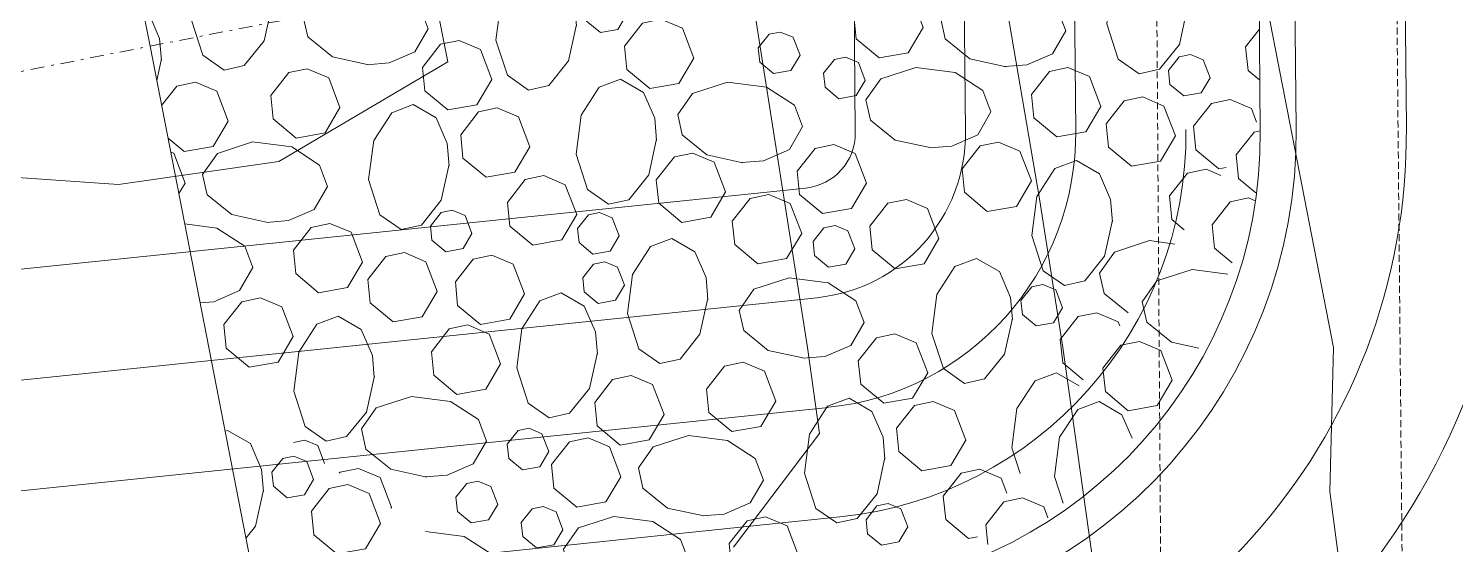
# Model space of a CAD drawing. Extents: x 2300382 to 2302077, y 6907618 to 6908927.
# Drawn here: x 2301304.4 to 2301356.2, y 6907672.8 to 6907691.6 of the extents above; entities that cross this region are included whole.
import ezdxf

# ---------------------------------------------------------------- set-up
doc = ezdxf.new("R2010")
doc.units = 0
doc.header["$MEASUREMENT"] = 0
doc.linetypes.add('DASHDOT', pattern=[1, 0.5, -0.25, 0, -0.25])
doc.linetypes.add('HIDDEN', pattern=[0.375, 0.25, -0.125])
for name, color, linetype, lineweight in [('GRAD-5', 7, 'Continuous', 0), ('GRAD-6', 7, 'Continuous', 0), ('LAYO-34', 7, 'Continuous', 0), ('LAYO-51', 7, 'Continuous', 0), ('LIDAR2DSHD-5', 7, 'Continuous', 0), ('LIDAR2DSHD-6', 7, 'Continuous', 0), ('STRM-11', 7, 'Continuous', 0), ('STRM-42', 7, 'Continuous', 0)]:
    doc.layers.add(name, color=color, linetype=linetype, lineweight=lineweight)

msp = doc.modelspace()

# ---------------------------------------------------------------- linework, layer by layer
at = {"layer": 'GRAD-5', "color": 5, "linetype": 'Continuous', "lineweight": 0}
msp.add_line((2301245.408, 6907664.693), (2301333.868, 6907673.846), dxfattribs=at)
for radius, start in [(14, 275.9077), (34, 288.0216)]:
    msp.add_arc((2301332.427, 6907687.772), radius, start, 0.539, dxfattribs=at)
at = {"layer": 'GRAD-6', "color": 5, "linetype": 'Continuous', "lineweight": 0}
for p, q in [((2301354.426, 6907687.979), (2301354.286, 6907702.858)), ((2301350.426, 6907687.941), (2301350.296, 6907701.821)), ((2301342.427, 6907687.866), (2301342.315, 6907699.745)), ((2301338.427, 6907687.828), (2301338.324, 6907698.708)), ((2301334.427, 6907687.791), (2301334.334, 6907697.67)), ((2301294.917, 6907681.88), (2301332.633, 6907685.783)), ((2301251.304, 6907673.346), (2301333.045, 6907681.804)), ((2301207.691, 6907664.811), (2301333.456, 6907677.825))]:
    msp.add_line(p, q, dxfattribs=at)
for radius, start in [(10, 275.9077), (18, 275.9077), (22, 275.9077), (26, 275.9077), (30, 275.9077), (38, 307.9984), (2, 275.9077), (6, 275.9077)]:
    msp.add_arc((2301332.427, 6907687.772), radius, start, 0.539, dxfattribs=at)
at = {"layer": 'LAYO-34', "color": 5, "linetype": 'HIDDEN', "lineweight": 0}
msp.add_line((2301353.59, 6907744.853), (2301354.342, 6907664.856), dxfattribs=at)
at = {"layer": 'LAYO-51', "color": 7, "linetype": 'HIDDEN', "lineweight": 0}
msp.add_line((2301345.778, 6907633.516), (2301345.006, 6907744.772), dxfattribs=at)
at = {"layer": 'LIDAR2DSHD-5', "color": 35, "linetype": 'Continuous', "lineweight": 0}
for p, q in [((2301339.207, 6907696.5), (2301341.11, 6907685.39)), ((2301341.11, 6907685.39), (2301341.958, 6907680)), ((2301341.958, 6907680), (2301343.912, 6907666.088))]:
    msp.add_line(p, q, dxfattribs=at)
at = {"layer": 'LIDAR2DSHD-6', "color": 35, "linetype": 'Continuous', "lineweight": 0}
for p, q in [((2301318.415, 6907696.5), (2301319.633, 6907690.367)), ((2301330.11, 6907696.39), (2301332.688, 6907680)), ((2301351.779, 6907680), (2301349.079, 6907693.881)), ((2301319.633, 6907690.367), (2301313.5, 6907686.739)), ((2301307.682, 6907685.907), (2301297.25, 6907686.638)), ((2301313.5, 6907686.739), (2301307.682, 6907685.907)), ((2301332.688, 6907680), (2301333.127, 6907676.873)), ((2301351.647, 6907674.773), (2301351.779, 6907680)), ((2301333.127, 6907676.873), (2301330, 6907672.75)), ((2301353.14, 6907663.5), (2301351.647, 6907674.773))]:
    msp.add_line(p, q, dxfattribs=at)
at = {"layer": 'STRM-11', "color": 5, "linetype": 'DASHDOT', "lineweight": 0}
msp.add_lwpolyline([(2301327.447, 6907717.501), (2301327.663, 6907694.607), (2301010.639, 6907632.691)], dxfattribs=at)
at = {"layer": 'STRM-42', "color": 1, "linetype": 'Continuous', "lineweight": 0}
for p, q in [((2301304.737, 6907711.891), (2301308.831, 6907690.929)), ((2301304.737, 6907711.891), (2301308.831, 6907690.929)), ((2301349.126, 6907687.852), (2301348.98, 6907703.376)), ((2301349.126, 6907687.852), (2301348.98, 6907703.376)), ((2301334.462, 6907691.194), (2301334.376, 6907692.048)), ((2301341.769, 6907692.264), (2301342.065, 6907691.486)), ((2301346.474, 6907692.298), (2301346.188, 6907690.986)), ((2301336.889, 6907691.605), (2301336.341, 6907690.691)), ((2301337.69, 6907691.191), (2301337.529, 6907691.926)), ((2301343.966, 6907690.457), (2301343.555, 6907691.737)), ((2301335.291, 6907690.506), (2301334.462, 6907691.194)), ((2301338.589, 6907690.47), (2301337.69, 6907691.191)), ((2301342.065, 6907691.486), (2301341.582, 6907690.654)), ((2301346.188, 6907690.986), (2301345.467, 6907690.093)), ((2301308.831, 6907690.929), (2301313.116, 6907668.986)), ((2301308.831, 6907690.929), (2301313.116, 6907668.986)), ((2301309.246, 6907690.468), (2301309.074, 6907689.682)), ((2301309.246, 6907690.468), (2301309.074, 6907689.682)), ((2301333.668, 6907690.446), (2301334.073, 6907690.53)), ((2301334.073, 6907690.53), (2301334.538, 6907690.333)), ((2301336.341, 6907690.691), (2301335.291, 6907690.506)), ((2301339.901, 6907690.184), (2301338.589, 6907690.47)), ((2301341.582, 6907690.654), (2301340.646, 6907690.252)), ((2301344.729, 6907689.929), (2301343.966, 6907690.457)), ((2301345.793, 6907690.047), (2301346.185, 6907690.544)), ((2301346.185, 6907690.544), (2301346.59, 6907690.629)), ((2301346.59, 6907690.629), (2301347.053, 6907690.437)), ((2301333.276, 6907689.948), (2301333.668, 6907690.446)), ((2301333.329, 6907689.44), (2301333.276, 6907689.948)), ((2301334.538, 6907690.333), (2301334.786, 6907689.684)), ((2301335.349, 6907689.748), (2301336.629, 6907690.159)), ((2301336.629, 6907690.159), (2301338.045, 6907689.978)), ((2301338.045, 6907689.978), (2301339.057, 6907689.325)), ((2301340.646, 6907690.252), (2301339.84, 6907690.187)), ((2301340.821, 6907689.18), (2301341.469, 6907690.007)), ((2301341.469, 6907690.007), (2301342.144, 6907690.15)), ((2301342.144, 6907690.15), (2301342.923, 6907689.824)), ((2301345.467, 6907690.093), (2301344.729, 6907689.929)), ((2301345.846, 6907689.539), (2301345.793, 6907690.047)), ((2301347.053, 6907690.437), (2301347.305, 6907689.786)), ((2301333.825, 6907689.024), (2301333.329, 6907689.44)), ((2301334.786, 6907689.684), (2301334.455, 6907689.135)), ((2301334.813, 6907688.98), (2301335.349, 6907689.748)), ((2301342.923, 6907689.824), (2301343.336, 6907688.74)), ((2301346.348, 6907689.124), (2301345.846, 6907689.539)), ((2301347.305, 6907689.786), (2301346.979, 6907689.238)), ((2301334.455, 6907689.135), (2301333.825, 6907689.024)), ((2301334.977, 6907688.249), (2301334.813, 6907688.98)), ((2301339.057, 6907689.325), (2301339.351, 6907688.544)), ((2301340.903, 6907688.328), (2301340.821, 6907689.18)), ((2301343.531, 6907688.112), (2301344.181, 6907688.943)), ((2301344.181, 6907688.943), (2301344.856, 6907689.086)), ((2301344.856, 6907689.086), (2301345.629, 6907688.758)), ((2301346.979, 6907689.238), (2301346.348, 6907689.124)), ((2301347.351, 6907688.853), (2301348.027, 6907688.996)), ((2301348.027, 6907688.996), (2301348.802, 6907688.672)), ((2301339.351, 6907688.544), (2301338.868, 6907687.712)), ((2301343.336, 6907688.74), (2301342.792, 6907687.824)), ((2301345.629, 6907688.758), (2301346.046, 6907687.673)), ((2301346.703, 6907688.026), (2301347.351, 6907688.853)), ((2301348.802, 6907688.672), (2301348.992, 6907688.167)), ((2301348.802, 6907688.672), (2301348.992, 6907688.167)), ((2301335.876, 6907687.522), (2301334.977, 6907688.249)), ((2301341.739, 6907687.636), (2301340.903, 6907688.328)), ((2301343.617, 6907687.259), (2301343.531, 6907688.112)), ((2301346.784, 6907687.171), (2301346.703, 6907688.026)), ((2301332.973, 6907687.22), (2301333.645, 6907687.366)), ((2301333.645, 6907687.366), (2301334.421, 6907687.036)), ((2301337.189, 6907687.237), (2301335.876, 6907687.522)), ((2301338.868, 6907687.712), (2301337.93, 6907687.307)), ((2301338.953, 6907687.308), (2301339.628, 6907687.451)), ((2301339.628, 6907687.451), (2301340.399, 6907687.12)), ((2301342.792, 6907687.824), (2301341.739, 6907687.636)), ((2301346.046, 6907687.673), (2301345.498, 6907686.759)), ((2301309.581, 6907687.087), (2301309.688, 6907687.042)), ((2301309.581, 6907687.087), (2301309.688, 6907687.042)), ((2301332.321, 6907686.396), (2301332.973, 6907687.22)), ((2301334.421, 6907687.036), (2301334.836, 6907685.956)), ((2301337.93, 6907687.307), (2301337.128, 6907687.239)), ((2301338.302, 6907686.477), (2301338.953, 6907687.308)), ((2301340.399, 6907687.12), (2301340.818, 6907686.038)), ((2301344.448, 6907686.574), (2301343.617, 6907687.259)), ((2301347.618, 6907686.484), (2301346.784, 6907687.171)), ((2301332.407, 6907685.542), (2301332.321, 6907686.396)), ((2301338.385, 6907685.626), (2301338.302, 6907686.477)), ((2301341.019, 6907685.478), (2301341.672, 6907686.49)), ((2301341.672, 6907686.49), (2301342.451, 6907686.78)), ((2301342.451, 6907686.78), (2301343.288, 6907686.298)), ((2301345.498, 6907686.759), (2301344.448, 6907686.574)), ((2301345.832, 6907685.493), (2301346.482, 6907686.323)), ((2301346.482, 6907686.323), (2301347.155, 6907686.463)), ((2301347.155, 6907686.463), (2301347.692, 6907686.236)), ((2301347.891, 6907686.532), (2301347.618, 6907686.484)), ((2301334.836, 6907685.956), (2301334.292, 6907685.04)), ((2301340.818, 6907686.038), (2301340.271, 6907685.118)), ((2301343.288, 6907686.298), (2301343.69, 6907685.362)), ((2301333.239, 6907684.852), (2301332.407, 6907685.542)), ((2301339.217, 6907684.936), (2301338.385, 6907685.626)), ((2301340.835, 6907684.058), (2301341.019, 6907685.478)), ((2301343.69, 6907685.362), (2301343.757, 6907684.56)), ((2301345.918, 6907684.639), (2301345.832, 6907685.493)), ((2301334.292, 6907685.04), (2301333.239, 6907684.852)), ((2301340.271, 6907685.118), (2301339.217, 6907684.936)), ((2301343.758, 6907684.618), (2301343.472, 6907683.305)), ((2301346.365, 6907684.265), (2301345.918, 6907684.639)), ((2301341.249, 6907682.782), (2301340.835, 6907684.058)), ((2301343.472, 6907683.305), (2301342.754, 6907682.41)), ((2301342.013, 6907682.248), (2301341.249, 6907682.782)), ((2301342.754, 6907682.41), (2301342.013, 6907682.248)), ((2301343.967, 6907680.932), (2301344.024, 6907680.788)), ((2301343.967, 6907680.932), (2301344.024, 6907680.788)), ((2301314.914, 6907676.44), (2301315.158, 6907675.793)), ((2301314.914, 6907676.44), (2301315.158, 6907675.793)), ((2301339.719, 6907675.253), (2301339.93, 6907674.706)), ((2301339.719, 6907675.253), (2301339.93, 6907674.706)), ((2301341.266, 6907674.212), (2301341.418, 6907673.813)), ((2301341.266, 6907674.212), (2301341.418, 6907673.813)), ((2301339.238, 6907672.852), (2301339.161, 6907673.564)), ((2301339.238, 6907672.852), (2301339.161, 6907673.564))]:
    msp.add_line(p, q, dxfattribs=at)
for points in [[(2301313.258, 6907692.43), (2301312.974, 6907691.122), (2301312.247, 6907690.227), (2301311.518, 6907690.062), (2301310.751, 6907690.598), (2301310.34, 6907691.878), (2301310.521, 6907693.294), (2301311.177, 6907694.304), (2301311.955, 6907694.6), (2301312.79, 6907694.114), (2301313.192, 6907693.179), (2301313.26, 6907692.376)], [(2301313.258, 6907692.43), (2301312.974, 6907691.122), (2301312.247, 6907690.227), (2301311.518, 6907690.062), (2301310.751, 6907690.598), (2301310.34, 6907691.878), (2301310.521, 6907693.294), (2301311.177, 6907694.304), (2301311.955, 6907694.6), (2301312.79, 6907694.114), (2301313.192, 6907693.179), (2301313.26, 6907692.376)], [(2301346.474, 6907692.298), (2301346.188, 6907690.986), (2301345.467, 6907690.093), (2301344.729, 6907689.929), (2301343.966, 6907690.457), (2301343.555, 6907691.737), (2301343.739, 6907693.156), (2301344.391, 6907694.168), (2301345.17, 6907694.458), (2301346.002, 6907693.975), (2301346.41, 6907693.041), (2301346.474, 6907692.24)], [(2301324.309, 6907691.713), (2301324.023, 6907690.4), (2301323.305, 6907689.505), (2301322.565, 6907689.338), (2301321.809, 6907689.876), (2301321.386, 6907691.153), (2301321.57, 6907692.573), (2301322.227, 6907693.577), (2301323.005, 6907693.873), (2301323.841, 6907693.397), (2301324.244, 6907692.455), (2301324.308, 6907691.655)], [(2301324.309, 6907691.713), (2301324.023, 6907690.4), (2301323.305, 6907689.505), (2301322.565, 6907689.338), (2301321.809, 6907689.876), (2301321.386, 6907691.153), (2301321.57, 6907692.573), (2301322.227, 6907693.577), (2301323.005, 6907693.873), (2301323.841, 6907693.397), (2301324.244, 6907692.455), (2301324.308, 6907691.655)], [(2301316.767, 6907690.251), (2301315.451, 6907690.539), (2301314.555, 6907691.263), (2301314.392, 6907691.995), (2301314.931, 6907692.76), (2301316.204, 6907693.176), (2301317.623, 6907692.992), (2301318.631, 6907692.333), (2301318.927, 6907691.555), (2301318.444, 6907690.723), (2301317.508, 6907690.321), (2301316.702, 6907690.256)], [(2301316.767, 6907690.251), (2301315.451, 6907690.539), (2301314.555, 6907691.263), (2301314.392, 6907691.995), (2301314.931, 6907692.76), (2301316.204, 6907693.176), (2301317.623, 6907692.992), (2301318.631, 6907692.333), (2301318.927, 6907691.555), (2301318.444, 6907690.723), (2301317.508, 6907690.321), (2301316.702, 6907690.256)], [(2301339.901, 6907690.184), (2301338.589, 6907690.47), (2301337.69, 6907691.191), (2301337.529, 6907691.926), (2301338.063, 6907692.69), (2301339.342, 6907693.107), (2301340.761, 6907692.923), (2301341.769, 6907692.264), (2301342.065, 6907691.486), (2301341.582, 6907690.654), (2301340.646, 6907690.252), (2301339.84, 6907690.187)], [(2301325.886, 6907692.738), (2301326.132, 6907692.086), (2301325.807, 6907691.538), (2301325.174, 6907691.429), (2301324.675, 6907691.842), (2301324.622, 6907692.35), (2301325.012, 6907692.85), (2301325.419, 6907692.932), (2301325.886, 6907692.738)], [(2301325.886, 6907692.738), (2301326.132, 6907692.086), (2301325.807, 6907691.538), (2301325.174, 6907691.429), (2301324.675, 6907691.842), (2301324.622, 6907692.35), (2301325.012, 6907692.85), (2301325.419, 6907692.932), (2301325.886, 6907692.738)], [(2301336.478, 6907692.692), (2301336.889, 6907691.605), (2301336.341, 6907690.691), (2301335.291, 6907690.506), (2301334.462, 6907691.194), (2301334.376, 6907692.048), (2301335.026, 6907692.878), (2301335.701, 6907693.021), (2301336.478, 6907692.692)], [(2301308.57, 6907692.265), (2301308.771, 6907692.148), (2301309.178, 6907691.213), (2301309.243, 6907690.407)], [(2301308.57, 6907692.265), (2301308.771, 6907692.148), (2301309.178, 6907691.213), (2301309.243, 6907690.407)], [(2301328.153, 6907691.579), (2301328.563, 6907690.498), (2301328.02, 6907689.576), (2301326.97, 6907689.391), (2301326.136, 6907690.087), (2301326.051, 6907690.935), (2301326.698, 6907691.767), (2301327.371, 6907691.907), (2301328.153, 6907691.579)], [(2301328.153, 6907691.579), (2301328.563, 6907690.498), (2301328.02, 6907689.576), (2301326.97, 6907689.391), (2301326.136, 6907690.087), (2301326.051, 6907690.935), (2301326.698, 6907691.767), (2301327.371, 6907691.907), (2301328.153, 6907691.579)], [(2301349.109, 6907689.695), (2301348.679, 6907690.052), (2301348.588, 6907690.904), (2301349.091, 6907691.542)], [(2301349.109, 6907689.695), (2301348.679, 6907690.052), (2301348.588, 6907690.904), (2301349.091, 6907691.542)], [(2301320.822, 6907690.81), (2301321.233, 6907689.723), (2301320.692, 6907688.805), (2301319.642, 6907688.62), (2301318.806, 6907689.312), (2301318.721, 6907690.16), (2301319.371, 6907690.996), (2301320.046, 6907691.14), (2301320.822, 6907690.81)], [(2301320.822, 6907690.81), (2301321.233, 6907689.723), (2301320.692, 6907688.805), (2301319.642, 6907688.62), (2301318.806, 6907689.312), (2301318.721, 6907690.16), (2301319.371, 6907690.996), (2301320.046, 6907691.14), (2301320.822, 6907690.81)], [(2301332.174, 6907691.249), (2301332.422, 6907690.6), (2301332.089, 6907690.048), (2301331.463, 6907689.934), (2301330.961, 6907690.349), (2301330.907, 6907690.863), (2301331.3, 6907691.36), (2301331.705, 6907691.44), (2301332.171, 6907691.251)], [(2301332.174, 6907691.249), (2301332.422, 6907690.6), (2301332.089, 6907690.048), (2301331.463, 6907689.934), (2301330.961, 6907690.349), (2301330.907, 6907690.863), (2301331.3, 6907691.36), (2301331.705, 6907691.44), (2301332.171, 6907691.251)], [(2301334.538, 6907690.333), (2301334.786, 6907689.684), (2301334.455, 6907689.135), (2301333.825, 6907689.024), (2301333.329, 6907689.44), (2301333.276, 6907689.948), (2301333.668, 6907690.446), (2301334.073, 6907690.53), (2301334.538, 6907690.333)], [(2301347.053, 6907690.437), (2301347.305, 6907689.786), (2301346.979, 6907689.238), (2301346.348, 6907689.124), (2301345.846, 6907689.539), (2301345.793, 6907690.047), (2301346.185, 6907690.544), (2301346.59, 6907690.629), (2301347.053, 6907690.437)], [(2301315.314, 6907689.783), (2301315.724, 6907688.702), (2301315.183, 6907687.783), (2301314.13, 6907687.595), (2301313.294, 6907688.288), (2301313.212, 6907689.139), (2301313.862, 6907689.969), (2301314.537, 6907690.113), (2301315.314, 6907689.783)], [(2301315.314, 6907689.783), (2301315.724, 6907688.702), (2301315.183, 6907687.783), (2301314.13, 6907687.595), (2301313.294, 6907688.288), (2301313.212, 6907689.139), (2301313.862, 6907689.969), (2301314.537, 6907690.113), (2301315.314, 6907689.783)], [(2301337.189, 6907687.237), (2301335.876, 6907687.522), (2301334.977, 6907688.249), (2301334.813, 6907688.98), (2301335.349, 6907689.748), (2301336.629, 6907690.159), (2301338.045, 6907689.978), (2301339.057, 6907689.325), (2301339.351, 6907688.544), (2301338.868, 6907687.712), (2301337.93, 6907687.307), (2301337.128, 6907687.239)], [(2301342.923, 6907689.824), (2301343.336, 6907688.74), (2301342.792, 6907687.824), (2301341.739, 6907687.636), (2301340.903, 6907688.328), (2301340.821, 6907689.18), (2301341.469, 6907690.007), (2301342.144, 6907690.15), (2301342.923, 6907689.824)], [(2301309.251, 6907688.778), (2301309.805, 6907689.48), (2301310.48, 6907689.623), (2301311.25, 6907689.298)], [(2301309.251, 6907688.778), (2301309.805, 6907689.48), (2301310.48, 6907689.623), (2301311.25, 6907689.298)], [(2301327.216, 6907687.566), (2301326.928, 6907686.256), (2301326.204, 6907685.359), (2301325.468, 6907685.199), (2301324.71, 6907685.733), (2301324.294, 6907687.007), (2301324.478, 6907688.426), (2301325.13, 6907689.438), (2301325.906, 6907689.731), (2301326.738, 6907689.248), (2301327.149, 6907688.311), (2301327.213, 6907687.51)], [(2301327.216, 6907687.566), (2301326.928, 6907686.256), (2301326.204, 6907685.359), (2301325.468, 6907685.199), (2301324.71, 6907685.733), (2301324.294, 6907687.007), (2301324.478, 6907688.426), (2301325.13, 6907689.438), (2301325.906, 6907689.731), (2301326.738, 6907689.248), (2301327.149, 6907688.311), (2301327.213, 6907687.51)], [(2301330.348, 6907686.702), (2301329.043, 6907686.992), (2301328.145, 6907687.713), (2301327.981, 6907688.444), (2301328.515, 6907689.209), (2301329.792, 6907689.622), (2301331.208, 6907689.44), (2301332.223, 6907688.786), (2301332.516, 6907688.01), (2301332.036, 6907687.176), (2301331.1, 6907686.774), (2301330.295, 6907686.709)], [(2301330.348, 6907686.702), (2301329.043, 6907686.992), (2301328.145, 6907687.713), (2301327.981, 6907688.444), (2301328.515, 6907689.209), (2301329.792, 6907689.622), (2301331.208, 6907689.44), (2301332.223, 6907688.786), (2301332.516, 6907688.01), (2301332.036, 6907687.176), (2301331.1, 6907686.774), (2301330.295, 6907686.709)], [(2301311.25, 6907689.298), (2301311.663, 6907688.214), (2301311.12, 6907687.292), (2301310.07, 6907687.108), (2301309.482, 6907687.595)], [(2301311.25, 6907689.298), (2301311.663, 6907688.214), (2301311.12, 6907687.292), (2301310.07, 6907687.108), (2301309.482, 6907687.595)], [(2301345.629, 6907688.758), (2301346.046, 6907687.673), (2301345.498, 6907686.759), (2301344.448, 6907686.574), (2301343.617, 6907687.259), (2301343.531, 6907688.112), (2301344.181, 6907688.943), (2301344.856, 6907689.086), (2301345.629, 6907688.758)], [(2301347.891, 6907686.532), (2301347.618, 6907686.484), (2301346.784, 6907687.171), (2301346.703, 6907688.026), (2301347.351, 6907688.853), (2301348.027, 6907688.996), (2301348.802, 6907688.672)], [(2301319.684, 6907686.648), (2301319.398, 6907685.336), (2301318.68, 6907684.44), (2301317.942, 6907684.276), (2301317.173, 6907684.809), (2301316.761, 6907686.089), (2301316.949, 6907687.506), (2301317.604, 6907688.516), (2301318.38, 6907688.808), (2301319.212, 6907688.325), (2301319.616, 6907687.393), (2301319.684, 6907686.59)], [(2301319.684, 6907686.648), (2301319.398, 6907685.336), (2301318.68, 6907684.44), (2301317.942, 6907684.276), (2301317.173, 6907684.809), (2301316.761, 6907686.089), (2301316.949, 6907687.506), (2301317.604, 6907688.516), (2301318.38, 6907688.808), (2301319.212, 6907688.325), (2301319.616, 6907687.393), (2301319.684, 6907686.59)], [(2301322.201, 6907688.367), (2301322.616, 6907687.278), (2301322.074, 6907686.36), (2301321.024, 6907686.175), (2301320.188, 6907686.868), (2301320.104, 6907687.716), (2301320.751, 6907688.548), (2301321.429, 6907688.689), (2301322.201, 6907688.367)], [(2301322.201, 6907688.367), (2301322.616, 6907687.278), (2301322.074, 6907686.36), (2301321.024, 6907686.175), (2301320.188, 6907686.868), (2301320.104, 6907687.716), (2301320.751, 6907688.548), (2301321.429, 6907688.689), (2301322.201, 6907688.367)], [(2301313.111, 6907684.534), (2301311.799, 6907684.82), (2301310.903, 6907685.538), (2301310.736, 6907686.278), (2301311.273, 6907687.04), (2301312.552, 6907687.457), (2301313.971, 6907687.273), (2301314.979, 6907686.614), (2301315.275, 6907685.836), (2301314.788, 6907685.006), (2301313.856, 6907684.602), (2301313.053, 6907684.535)], [(2301313.111, 6907684.534), (2301311.799, 6907684.82), (2301310.903, 6907685.538), (2301310.736, 6907686.278), (2301311.273, 6907687.04), (2301312.552, 6907687.457), (2301313.971, 6907687.273), (2301314.979, 6907686.614), (2301315.275, 6907685.836), (2301314.788, 6907685.006), (2301313.856, 6907684.602), (2301313.053, 6907684.535)], [(2301334.421, 6907687.036), (2301334.836, 6907685.956), (2301334.292, 6907685.04), (2301333.239, 6907684.852), (2301332.407, 6907685.542), (2301332.321, 6907686.396), (2301332.973, 6907687.22), (2301333.645, 6907687.366), (2301334.421, 6907687.036)], [(2301340.399, 6907687.12), (2301340.818, 6907686.038), (2301340.271, 6907685.118), (2301339.217, 6907684.936), (2301338.385, 6907685.626), (2301338.302, 6907686.477), (2301338.953, 6907687.308), (2301339.628, 6907687.451), (2301340.399, 6907687.12)], [(2301348.963, 6907685.609), (2301348.33, 6907686.13), (2301348.249, 6907686.985), (2301348.898, 6907687.812), (2301349.126, 6907687.86)], [(2301348.963, 6907685.609), (2301348.33, 6907686.13), (2301348.249, 6907686.985), (2301348.898, 6907687.812), (2301349.126, 6907687.86)], [(2301309.688, 6907687.042), (2301310.099, 6907685.955), (2301309.876, 6907685.579)], [(2301309.688, 6907687.042), (2301310.099, 6907685.955), (2301309.876, 6907685.579)], [(2301329.306, 6907686.723), (2301329.719, 6907685.64), (2301329.178, 6907684.721), (2301328.126, 6907684.533), (2301327.296, 6907685.227), (2301327.204, 6907686.079), (2301327.86, 6907686.911), (2301328.531, 6907687.047), (2301329.306, 6907686.723)], [(2301329.306, 6907686.723), (2301329.719, 6907685.64), (2301329.178, 6907684.721), (2301328.126, 6907684.533), (2301327.296, 6907685.227), (2301327.204, 6907686.079), (2301327.86, 6907686.911), (2301328.531, 6907687.047), (2301329.306, 6907686.723)], [(2301343.758, 6907684.618), (2301343.472, 6907683.305), (2301342.754, 6907682.41), (2301342.013, 6907682.248), (2301341.249, 6907682.782), (2301340.835, 6907684.058), (2301341.019, 6907685.478), (2301341.672, 6907686.49), (2301342.451, 6907686.78), (2301343.288, 6907686.298), (2301343.69, 6907685.362), (2301343.757, 6907684.56)], [(2301346.365, 6907684.265), (2301345.918, 6907684.639), (2301345.832, 6907685.493), (2301346.482, 6907686.323), (2301347.155, 6907686.463), (2301347.692, 6907686.236)], [(2301323.898, 6907685.903), (2301324.315, 6907684.818), (2301323.774, 6907683.899), (2301322.721, 6907683.711), (2301321.886, 6907684.404), (2301321.798, 6907685.254), (2301322.45, 6907686.087), (2301323.126, 6907686.231), (2301323.898, 6907685.903)], [(2301323.898, 6907685.903), (2301324.315, 6907684.818), (2301323.774, 6907683.899), (2301322.721, 6907683.711), (2301321.886, 6907684.404), (2301321.798, 6907685.254), (2301322.45, 6907686.087), (2301323.126, 6907686.231), (2301323.898, 6907685.903)], [(2301332.063, 6907685.224), (2301332.48, 6907684.138), (2301331.935, 6907683.222), (2301330.883, 6907683.034), (2301330.052, 6907683.728), (2301329.961, 6907684.58), (2301330.615, 6907685.408), (2301331.29, 6907685.552), (2301332.061, 6907685.221)], [(2301332.063, 6907685.224), (2301332.48, 6907684.138), (2301331.935, 6907683.222), (2301330.883, 6907683.034), (2301330.052, 6907683.728), (2301329.961, 6907684.58), (2301330.615, 6907685.408), (2301331.29, 6907685.552), (2301332.061, 6907685.221)], [(2301337.052, 6907685.043), (2301337.463, 6907683.956), (2301336.926, 6907683.036), (2301335.877, 6907682.854), (2301335.04, 6907683.543), (2301334.95, 6907684.399), (2301335.604, 6907685.227), (2301336.279, 6907685.37), (2301337.052, 6907685.043)], [(2301337.052, 6907685.043), (2301337.463, 6907683.956), (2301336.926, 6907683.036), (2301335.877, 6907682.854), (2301335.04, 6907683.543), (2301334.95, 6907684.399), (2301335.604, 6907685.227), (2301336.279, 6907685.37), (2301337.052, 6907685.043)], [(2301348.1, 6907683.07), (2301347.464, 6907683.598), (2301347.378, 6907684.452), (2301348.029, 6907685.282), (2301348.702, 6907685.422), (2301348.942, 6907685.32)], [(2301348.1, 6907683.07), (2301347.464, 6907683.598), (2301347.378, 6907684.452), (2301348.029, 6907685.282), (2301348.702, 6907685.422), (2301348.942, 6907685.32)], [(2301320.263, 6907684.787), (2301320.511, 6907684.138), (2301320.189, 6907683.588), (2301319.561, 6907683.471), (2301319.059, 6907683.886), (2301319.006, 6907684.395), (2301319.392, 6907684.896), (2301319.796, 6907684.981), (2301320.263, 6907684.787)], [(2301320.263, 6907684.787), (2301320.511, 6907684.138), (2301320.189, 6907683.588), (2301319.561, 6907683.471), (2301319.059, 6907683.886), (2301319.006, 6907684.395), (2301319.392, 6907684.896), (2301319.796, 6907684.981), (2301320.263, 6907684.787)], [(2301325.604, 6907684.698), (2301325.857, 6907684.05), (2301325.527, 6907683.495), (2301324.903, 6907683.385), (2301324.401, 6907683.8), (2301324.348, 6907684.308), (2301324.738, 6907684.808), (2301325.142, 6907684.893), (2301325.604, 6907684.698)], [(2301325.604, 6907684.698), (2301325.857, 6907684.05), (2301325.527, 6907683.495), (2301324.903, 6907683.385), (2301324.401, 6907683.8), (2301324.348, 6907684.308), (2301324.738, 6907684.808), (2301325.142, 6907684.893), (2301325.604, 6907684.698)], [(2301310.091, 6907684.477), (2301311.255, 6907684.328), (2301312.271, 6907683.673), (2301312.561, 6907682.894), (2301312.078, 6907682.062), (2301311.143, 6907681.654), (2301310.65, 6907681.614)], [(2301310.091, 6907684.477), (2301311.255, 6907684.328), (2301312.271, 6907683.673), (2301312.561, 6907682.894), (2301312.078, 6907682.062), (2301311.143, 6907681.654), (2301310.65, 6907681.614)], [(2301316.129, 6907684.176), (2301316.546, 6907683.09), (2301315.998, 6907682.176), (2301314.949, 6907681.985), (2301314.117, 6907682.676), (2301314.031, 6907683.53), (2301314.679, 6907684.356), (2301315.354, 6907684.5), (2301316.129, 6907684.176)], [(2301316.129, 6907684.176), (2301316.546, 6907683.09), (2301315.998, 6907682.176), (2301314.949, 6907681.985), (2301314.117, 6907682.676), (2301314.031, 6907683.53), (2301314.679, 6907684.356), (2301315.354, 6907684.5), (2301316.129, 6907684.176)], [(2301334.16, 6907684.227), (2301334.405, 6907683.575), (2301334.083, 6907683.025), (2301333.45, 6907682.916), (2301332.948, 6907683.331), (2301332.895, 6907683.839), (2301333.288, 6907684.337), (2301333.695, 6907684.425), (2301334.157, 6907684.224)], [(2301334.16, 6907684.227), (2301334.405, 6907683.575), (2301334.083, 6907683.025), (2301333.45, 6907682.916), (2301332.948, 6907683.331), (2301332.895, 6907683.839), (2301333.288, 6907684.337), (2301333.695, 6907684.425), (2301334.157, 6907684.224)], [(2301329.072, 6907681.784), (2301328.789, 6907680.475), (2301328.068, 6907679.576), (2301327.333, 6907679.416), (2301326.572, 6907679.947), (2301326.16, 6907681.227), (2301326.339, 6907682.645), (2301326.995, 6907683.655), (2301327.773, 6907683.951), (2301328.608, 6907683.466), (2301329.01, 6907682.53), (2301329.074, 6907681.73)], [(2301329.072, 6907681.784), (2301328.789, 6907680.475), (2301328.068, 6907679.576), (2301327.333, 6907679.416), (2301326.572, 6907679.947), (2301326.16, 6907681.227), (2301326.339, 6907682.645), (2301326.995, 6907683.655), (2301327.773, 6907683.951), (2301328.608, 6907683.466), (2301329.01, 6907682.53), (2301329.074, 6907681.73)], [(2301344.335, 6907681.249), (2301343.459, 6907681.954), (2301343.292, 6907682.694), (2301343.829, 6907683.456), (2301345.108, 6907683.873), (2301346.019, 6907683.751)], [(2301344.335, 6907681.249), (2301343.459, 6907681.954), (2301343.292, 6907682.694), (2301343.829, 6907683.456), (2301345.108, 6907683.873), (2301346.019, 6907683.751)], [(2301318.839, 6907683.108), (2301319.256, 6907682.023), (2301318.708, 6907681.109), (2301317.658, 6907680.924), (2301316.823, 6907681.611), (2301316.74, 6907682.462), (2301317.388, 6907683.295), (2301318.063, 6907683.438), (2301318.839, 6907683.108)], [(2301318.839, 6907683.108), (2301319.256, 6907682.023), (2301318.708, 6907681.109), (2301317.658, 6907680.924), (2301316.823, 6907681.611), (2301316.74, 6907682.462), (2301317.388, 6907683.295), (2301318.063, 6907683.438), (2301318.839, 6907683.108)], [(2301322.012, 6907683.022), (2301322.425, 6907681.938), (2301321.884, 6907681.02), (2301320.828, 6907680.834), (2301319.993, 6907681.521), (2301319.913, 6907682.376), (2301320.558, 6907683.205), (2301321.233, 6907683.348), (2301322.012, 6907683.022)], [(2301322.012, 6907683.022), (2301322.425, 6907681.938), (2301321.884, 6907681.02), (2301320.828, 6907680.834), (2301319.993, 6907681.521), (2301319.913, 6907682.376), (2301320.558, 6907683.205), (2301321.233, 6907683.348), (2301322.012, 6907683.022)], [(2301340.129, 6907681.062), (2301339.837, 6907679.754), (2301339.119, 6907678.859), (2301338.386, 6907678.687), (2301337.623, 6907679.229), (2301337.207, 6907680.503), (2301337.391, 6907681.922), (2301338.041, 6907682.931), (2301338.822, 6907683.224), (2301339.659, 6907682.748), (2301340.062, 6907681.807), (2301340.126, 6907681.006)], [(2301340.129, 6907681.062), (2301339.837, 6907679.754), (2301339.119, 6907678.859), (2301338.386, 6907678.687), (2301337.623, 6907679.229), (2301337.207, 6907680.503), (2301337.391, 6907681.922), (2301338.041, 6907682.931), (2301338.822, 6907683.224), (2301339.659, 6907682.748), (2301340.062, 6907681.807), (2301340.126, 6907681.006)], [(2301325.798, 6907682.908), (2301326.045, 6907682.259), (2301325.723, 6907681.709), (2301325.094, 6907681.598), (2301324.589, 6907682.015), (2301324.542, 6907682.519), (2301324.928, 6907683.021), (2301325.332, 6907683.106), (2301325.798, 6907682.908)], [(2301325.798, 6907682.908), (2301326.045, 6907682.259), (2301325.723, 6907681.709), (2301325.094, 6907681.598), (2301324.589, 6907682.015), (2301324.542, 6907682.519), (2301324.928, 6907683.021), (2301325.332, 6907683.106), (2301325.798, 6907682.908)], [(2301346.893, 6907679.975), (2301345.899, 6907680.191), (2301345.006, 6907680.913), (2301344.838, 6907681.653), (2301345.375, 6907682.415), (2301346.654, 6907682.832), (2301347.941, 6907682.662)], [(2301346.893, 6907679.975), (2301345.899, 6907680.191), (2301345.006, 6907680.913), (2301344.838, 6907681.653), (2301345.375, 6907682.415), (2301346.654, 6907682.832), (2301347.941, 6907682.662)], [(2301332.581, 6907679.605), (2301331.269, 6907679.89), (2301330.376, 6907680.612), (2301330.213, 6907681.344), (2301330.749, 6907682.112), (2301332.022, 6907682.527), (2301333.441, 6907682.343), (2301334.449, 6907681.684), (2301334.745, 6907680.906), (2301334.262, 6907680.074), (2301333.326, 6907679.673), (2301332.523, 6907679.605)], [(2301332.581, 6907679.605), (2301331.269, 6907679.89), (2301330.376, 6907680.612), (2301330.213, 6907681.344), (2301330.749, 6907682.112), (2301332.022, 6907682.527), (2301333.441, 6907682.343), (2301334.449, 6907681.684), (2301334.745, 6907680.906), (2301334.262, 6907680.074), (2301333.326, 6907679.673), (2301332.523, 6907679.605)], [(2301341.701, 6907682.092), (2301341.949, 6907681.437), (2301341.624, 6907680.89), (2301340.991, 6907680.781), (2301340.493, 6907681.193), (2301340.44, 6907681.702), (2301340.829, 6907682.201), (2301341.233, 6907682.286), (2301341.701, 6907682.092)], [(2301341.701, 6907682.092), (2301341.949, 6907681.437), (2301341.624, 6907680.89), (2301340.991, 6907680.781), (2301340.493, 6907681.193), (2301340.44, 6907681.702), (2301340.829, 6907682.201), (2301341.233, 6907682.286), (2301341.701, 6907682.092)], [(2301313.609, 6907681.47), (2301314.024, 6907680.39), (2301313.481, 6907679.468), (2301312.43, 6907679.283), (2301311.595, 6907679.976), (2301311.512, 6907680.827), (2301312.163, 6907681.657), (2301312.835, 6907681.803), (2301313.609, 6907681.47)], [(2301313.609, 6907681.47), (2301314.024, 6907680.39), (2301313.481, 6907679.468), (2301312.43, 6907679.283), (2301311.595, 6907679.976), (2301311.512, 6907680.827), (2301312.163, 6907681.657), (2301312.835, 6907681.803), (2301313.609, 6907681.47)], [(2301325.064, 6907679.82), (2301324.776, 6907678.504), (2301324.054, 6907677.611), (2301323.319, 6907677.45), (2301322.558, 6907677.982), (2301322.141, 6907679.26), (2301322.326, 6907680.674), (2301322.981, 6907681.69), (2301323.756, 6907681.982), (2301324.589, 6907681.499), (2301324.999, 6907680.562), (2301325.064, 6907679.756)], [(2301325.064, 6907679.82), (2301324.776, 6907678.504), (2301324.054, 6907677.611), (2301323.319, 6907677.45), (2301322.558, 6907677.982), (2301322.141, 6907679.26), (2301322.326, 6907680.674), (2301322.981, 6907681.69), (2301323.756, 6907681.982), (2301324.589, 6907681.499), (2301324.999, 6907680.562), (2301325.064, 6907679.756)], [(2301316.971, 6907678.965), (2301316.682, 6907677.655), (2301315.96, 6907676.762), (2301315.223, 6907676.598), (2301314.462, 6907677.13), (2301314.045, 6907678.408), (2301314.232, 6907679.825), (2301314.885, 6907680.838), (2301315.661, 6907681.13), (2301316.495, 6907680.651), (2301316.903, 6907679.71), (2301316.967, 6907678.91)], [(2301316.971, 6907678.965), (2301316.682, 6907677.655), (2301315.96, 6907676.762), (2301315.223, 6907676.598), (2301314.462, 6907677.13), (2301314.045, 6907678.408), (2301314.232, 6907679.825), (2301314.885, 6907680.838), (2301315.661, 6907681.13), (2301316.495, 6907680.651), (2301316.903, 6907679.71), (2301316.967, 6907678.91)], [(2301342.698, 6907678.817), (2301341.957, 6907679.436), (2301341.866, 6907680.288), (2301342.519, 6907681.116), (2301343.192, 6907681.257), (2301343.967, 6907680.932)], [(2301342.698, 6907678.817), (2301341.957, 6907679.436), (2301341.866, 6907680.288), (2301342.519, 6907681.116), (2301343.192, 6907681.257), (2301343.967, 6907680.932)], [(2301321.144, 6907680.486), (2301321.555, 6907679.4), (2301321.014, 6907678.481), (2301319.963, 6907678.296), (2301319.128, 6907678.989), (2301319.045, 6907679.84), (2301319.692, 6907680.673), (2301320.365, 6907680.813), (2301321.141, 6907680.483)], [(2301321.144, 6907680.486), (2301321.555, 6907679.4), (2301321.014, 6907678.481), (2301319.963, 6907678.296), (2301319.128, 6907678.989), (2301319.045, 6907679.84), (2301319.692, 6907680.673), (2301320.365, 6907680.813), (2301321.141, 6907680.483)], [(2301336.64, 6907680.161), (2301337.054, 6907679.072), (2301336.506, 6907678.158), (2301335.456, 6907677.973), (2301334.624, 6907678.664), (2301334.535, 6907679.514), (2301335.192, 6907680.345), (2301335.867, 6907680.489), (2301336.64, 6907680.161)], [(2301336.64, 6907680.161), (2301337.054, 6907679.072), (2301336.506, 6907678.158), (2301335.456, 6907677.973), (2301334.624, 6907678.664), (2301334.535, 6907679.514), (2301335.192, 6907680.345), (2301335.867, 6907680.489), (2301336.64, 6907680.161)], [(2301345.514, 6907679.891), (2301345.93, 6907678.806), (2301345.38, 6907677.888), (2301344.33, 6907677.704), (2301343.503, 6907678.395), (2301343.412, 6907679.248), (2301344.066, 6907680.076), (2301344.739, 6907680.216), (2301345.514, 6907679.891)], [(2301345.514, 6907679.891), (2301345.93, 6907678.806), (2301345.38, 6907677.888), (2301344.33, 6907677.704), (2301343.503, 6907678.395), (2301343.412, 6907679.248), (2301344.066, 6907680.076), (2301344.739, 6907680.216), (2301345.514, 6907679.891)], [(2301331.128, 6907679.137), (2301331.545, 6907678.051), (2301331.003, 6907677.132), (2301329.948, 6907676.946), (2301329.115, 6907677.637), (2301329.029, 6907678.49), (2301329.68, 6907679.321), (2301330.355, 6907679.464), (2301331.128, 6907679.137)], [(2301331.128, 6907679.137), (2301331.545, 6907678.051), (2301331.003, 6907677.132), (2301329.948, 6907676.946), (2301329.115, 6907677.637), (2301329.029, 6907678.49), (2301329.68, 6907679.321), (2301330.355, 6907679.464), (2301331.128, 6907679.137)], [(2301340.415, 6907675.426), (2301340.108, 6907676.36), (2301340.292, 6907677.779), (2301340.951, 6907678.787), (2301341.727, 6907679.08), (2301342.552, 6907678.601)], [(2301340.415, 6907675.426), (2301340.108, 6907676.36), (2301340.292, 6907677.779), (2301340.951, 6907678.787), (2301341.727, 6907679.08), (2301342.552, 6907678.601)], [(2301327.067, 6907678.649), (2301327.484, 6907677.563), (2301326.941, 6907676.642), (2301325.89, 6907676.457), (2301325.055, 6907677.149), (2301324.969, 6907678.003), (2301325.619, 6907678.833), (2301326.295, 6907678.977), (2301327.067, 6907678.649)], [(2301327.067, 6907678.649), (2301327.484, 6907677.563), (2301326.941, 6907676.642), (2301325.89, 6907676.457), (2301325.055, 6907677.149), (2301324.969, 6907678.003), (2301325.619, 6907678.833), (2301326.295, 6907678.977), (2301327.067, 6907678.649)], [(2301318.875, 6907675.297), (2301317.566, 6907675.58), (2301316.666, 6907676.306), (2301316.505, 6907677.042), (2301317.039, 6907677.806), (2301318.318, 6907678.223), (2301319.735, 6907678.035), (2301320.745, 6907677.38), (2301321.041, 6907676.602), (2301320.558, 6907675.77), (2301319.617, 6907675.361), (2301318.814, 6907675.299)], [(2301318.875, 6907675.297), (2301317.566, 6907675.58), (2301316.666, 6907676.306), (2301316.505, 6907677.042), (2301317.039, 6907677.806), (2301318.318, 6907678.223), (2301319.735, 6907678.035), (2301320.745, 6907677.38), (2301321.041, 6907676.602), (2301320.558, 6907675.77), (2301319.617, 6907675.361), (2301318.814, 6907675.299)], [(2301335.501, 6907675.999), (2301335.216, 6907674.687), (2301334.494, 6907673.794), (2301333.757, 6907673.63), (2301332.994, 6907674.158), (2301332.582, 6907675.438), (2301332.766, 6907676.857), (2301333.419, 6907677.869), (2301334.198, 6907678.16), (2301335.03, 6907677.677), (2301335.437, 6907676.742), (2301335.501, 6907675.942)], [(2301335.501, 6907675.999), (2301335.216, 6907674.687), (2301334.494, 6907673.794), (2301333.757, 6907673.63), (2301332.994, 6907674.158), (2301332.582, 6907675.438), (2301332.766, 6907676.857), (2301333.419, 6907677.869), (2301334.198, 6907678.16), (2301335.03, 6907677.677), (2301335.437, 6907676.742), (2301335.501, 6907675.942)], [(2301338.022, 6907677.716), (2301338.433, 6907676.63), (2301337.892, 6907675.711), (2301336.842, 6907675.526), (2301336.009, 6907676.217), (2301335.918, 6907677.069), (2301336.572, 6907677.897), (2301337.247, 6907678.041), (2301338.022, 6907677.716)], [(2301338.022, 6907677.716), (2301338.433, 6907676.63), (2301337.892, 6907675.711), (2301336.842, 6907675.526), (2301336.009, 6907676.217), (2301335.918, 6907677.069), (2301336.572, 6907677.897), (2301337.247, 6907678.041), (2301338.022, 6907677.716)], [(2301341.976, 6907674.342), (2301341.654, 6907675.319), (2301341.838, 6907676.738), (2301342.497, 6907677.746), (2301343.273, 6907678.039), (2301344.105, 6907677.556), (2301344.471, 6907676.712)], [(2301341.976, 6907674.342), (2301341.654, 6907675.319), (2301341.838, 6907676.738), (2301342.497, 6907677.746), (2301343.273, 6907678.039), (2301344.105, 6907677.556), (2301344.471, 6907676.712)], [(2301311.559, 6907676.96), (2301311.639, 6907676.99), (2301312.476, 6907676.514), (2301312.879, 6907675.572), (2301312.943, 6907674.772)], [(2301311.559, 6907676.96), (2301311.639, 6907676.99), (2301312.476, 6907676.514), (2301312.879, 6907675.572), (2301312.943, 6907674.772)], [(2301323.052, 6907676.868), (2301323.3, 6907676.219), (2301322.978, 6907675.669), (2301322.346, 6907675.554), (2301321.847, 6907675.972), (2301321.79, 6907676.483), (2301322.185, 6907676.984), (2301322.593, 6907677.066), (2301323.052, 6907676.868)], [(2301323.052, 6907676.868), (2301323.3, 6907676.219), (2301322.978, 6907675.669), (2301322.346, 6907675.554), (2301321.847, 6907675.972), (2301321.79, 6907676.483), (2301322.185, 6907676.984), (2301322.593, 6907677.066), (2301323.052, 6907676.868)], [(2301314.037, 6907676.548), (2301314.039, 6907676.551), (2301314.447, 6907676.634), (2301314.914, 6907676.44)], [(2301314.037, 6907676.548), (2301314.039, 6907676.551), (2301314.447, 6907676.634), (2301314.914, 6907676.44)], [(2301325.505, 6907676.393), (2301325.916, 6907675.306), (2301325.369, 6907674.392), (2301324.318, 6907674.207), (2301323.489, 6907674.895), (2301323.403, 6907675.749), (2301324.054, 6907676.579), (2301324.729, 6907676.723), (2301325.505, 6907676.393)], [(2301325.505, 6907676.393), (2301325.916, 6907675.306), (2301325.369, 6907674.392), (2301324.318, 6907674.207), (2301323.489, 6907674.895), (2301323.403, 6907675.749), (2301324.054, 6907676.579), (2301324.729, 6907676.723), (2301325.505, 6907676.393)], [(2301328.929, 6907673.886), (2301327.616, 6907674.171), (2301326.718, 6907674.892), (2301326.557, 6907675.627), (2301327.09, 6907676.391), (2301328.369, 6907676.808), (2301329.789, 6907676.624), (2301330.796, 6907675.965), (2301331.092, 6907675.187), (2301330.609, 6907674.355), (2301329.673, 6907673.953), (2301328.868, 6907673.888)], [(2301328.929, 6907673.886), (2301327.616, 6907674.171), (2301326.718, 6907674.892), (2301326.557, 6907675.627), (2301327.09, 6907676.391), (2301328.369, 6907676.808), (2301329.789, 6907676.624), (2301330.796, 6907675.965), (2301331.092, 6907675.187), (2301330.609, 6907674.355), (2301329.673, 6907673.953), (2301328.868, 6907673.888)], [(2301314.521, 6907675.856), (2301314.766, 6907675.203), (2301314.441, 6907674.656), (2301313.808, 6907674.546), (2301313.31, 6907674.959), (2301313.256, 6907675.468), (2301313.646, 6907675.967), (2301314.053, 6907676.05), (2301314.521, 6907675.856)], [(2301314.521, 6907675.856), (2301314.766, 6907675.203), (2301314.441, 6907674.656), (2301313.808, 6907674.546), (2301313.31, 6907674.959), (2301313.256, 6907675.468), (2301313.646, 6907675.967), (2301314.053, 6907676.05), (2301314.521, 6907675.856)], [(2301315.696, 6907675.431), (2301315.726, 6907675.469), (2301316.399, 6907675.609), (2301317.181, 6907675.28)], [(2301315.696, 6907675.431), (2301315.726, 6907675.469), (2301316.399, 6907675.609), (2301317.181, 6907675.28)], [(2301338.864, 6907673.123), (2301338.536, 6907673.065), (2301337.707, 6907673.753), (2301337.615, 6907674.605), (2301338.271, 6907675.437), (2301338.946, 6907675.58), (2301339.719, 6907675.253)], [(2301338.864, 6907673.123), (2301338.536, 6907673.065), (2301337.707, 6907673.753), (2301337.615, 6907674.605), (2301338.271, 6907675.437), (2301338.946, 6907675.58), (2301339.719, 6907675.253)], [(2301316.787, 6907674.696), (2301317.198, 6907673.615), (2301316.654, 6907672.693), (2301315.604, 6907672.508), (2301314.77, 6907673.204), (2301314.686, 6907674.052), (2301315.333, 6907674.885), (2301316.006, 6907675.025), (2301316.787, 6907674.696)], [(2301316.787, 6907674.696), (2301317.198, 6907673.615), (2301316.654, 6907672.693), (2301315.604, 6907672.508), (2301314.77, 6907673.204), (2301314.686, 6907674.052), (2301315.333, 6907674.885), (2301316.006, 6907675.025), (2301316.787, 6907674.696)], [(2301317.181, 6907675.28), (2301317.591, 6907674.199), (2301317.574, 6907674.167)], [(2301317.181, 6907675.28), (2301317.591, 6907674.199), (2301317.574, 6907674.167)], [(2301321.202, 6907674.95), (2301321.45, 6907674.301), (2301321.117, 6907673.749), (2301320.49, 6907673.635), (2301319.989, 6907674.05), (2301319.934, 6907674.564), (2301320.327, 6907675.062), (2301320.732, 6907675.141), (2301321.199, 6907674.952)], [(2301321.202, 6907674.95), (2301321.45, 6907674.301), (2301321.117, 6907673.749), (2301320.49, 6907673.635), (2301319.989, 6907674.05), (2301319.934, 6907674.564), (2301320.327, 6907675.062), (2301320.732, 6907675.141), (2301321.199, 6907674.952)], [(2301312.943, 6907674.83), (2301312.657, 6907673.518), (2301312.315, 6907673.091)], [(2301312.943, 6907674.83), (2301312.657, 6907673.518), (2301312.315, 6907673.091)], [(2301339.161, 6907673.564), (2301339.818, 6907674.396), (2301340.493, 6907674.539), (2301341.266, 6907674.212)], [(2301339.161, 6907673.564), (2301339.818, 6907674.396), (2301340.493, 6907674.539), (2301341.266, 6907674.212)], [(2301323.565, 6907674.034), (2301323.813, 6907673.385), (2301323.482, 6907672.836), (2301322.853, 6907672.725), (2301322.356, 6907673.141), (2301322.303, 6907673.649), (2301322.696, 6907674.147), (2301323.1, 6907674.232), (2301323.565, 6907674.034)], [(2301323.565, 6907674.034), (2301323.813, 6907673.385), (2301323.482, 6907672.836), (2301322.853, 6907672.725), (2301322.356, 6907673.141), (2301322.303, 6907673.649), (2301322.696, 6907674.147), (2301323.1, 6907674.232), (2301323.565, 6907674.034)], [(2301336.081, 6907674.139), (2301336.332, 6907673.487), (2301336.007, 6907672.94), (2301335.375, 6907672.825), (2301334.873, 6907673.24), (2301334.82, 6907673.748), (2301335.213, 6907674.246), (2301335.617, 6907674.33), (2301336.081, 6907674.139)], [(2301336.081, 6907674.139), (2301336.332, 6907673.487), (2301336.007, 6907672.94), (2301335.375, 6907672.825), (2301334.873, 6907673.24), (2301334.82, 6907673.748), (2301335.213, 6907674.246), (2301335.617, 6907674.33), (2301336.081, 6907674.139)], [(2301326.216, 6907670.938), (2301324.904, 6907671.224), (2301324.004, 6907671.95), (2301323.841, 6907672.682), (2301324.377, 6907673.449), (2301325.657, 6907673.861), (2301327.073, 6907673.679), (2301328.085, 6907673.026), (2301328.379, 6907672.245), (2301327.896, 6907671.413), (2301326.957, 6907671.008), (2301326.155, 6907670.941)], [(2301326.216, 6907670.938), (2301324.904, 6907671.224), (2301324.004, 6907671.95), (2301323.841, 6907672.682), (2301324.377, 6907673.449), (2301325.657, 6907673.861), (2301327.073, 6907673.679), (2301328.085, 6907673.026), (2301328.379, 6907672.245), (2301327.896, 6907671.413), (2301326.957, 6907671.008), (2301326.155, 6907670.941)], [(2301331.95, 6907673.525), (2301332.363, 6907672.441), (2301331.819, 6907671.525), (2301330.766, 6907671.337), (2301329.931, 6907672.03), (2301329.848, 6907672.881), (2301330.496, 6907673.708), (2301331.172, 6907673.851), (2301331.95, 6907673.525)], [(2301331.95, 6907673.525), (2301332.363, 6907672.441), (2301331.819, 6907671.525), (2301330.766, 6907671.337), (2301329.931, 6907672.03), (2301329.848, 6907672.881), (2301330.496, 6907673.708), (2301331.172, 6907673.851), (2301331.95, 6907673.525)], [(2301318.828, 6907673.322), (2301320.235, 6907673.142), (2301321.251, 6907672.487), (2301321.543, 6907671.711), (2301321.453, 6907671.555)], [(2301318.828, 6907673.322), (2301320.235, 6907673.142), (2301321.251, 6907672.487), (2301321.543, 6907671.711), (2301321.453, 6907671.555)]]:
    msp.add_lwpolyline(points, dxfattribs=at)
msp.add_arc((2301332.469, 6907687.734), 16.657, 275.776, 0.4073, dxfattribs=at)
msp.add_arc((2301332.469, 6907687.734), 16.657, 275.776, 0.4073, dxfattribs=at)

doc.saveas('drawing.dxf')
